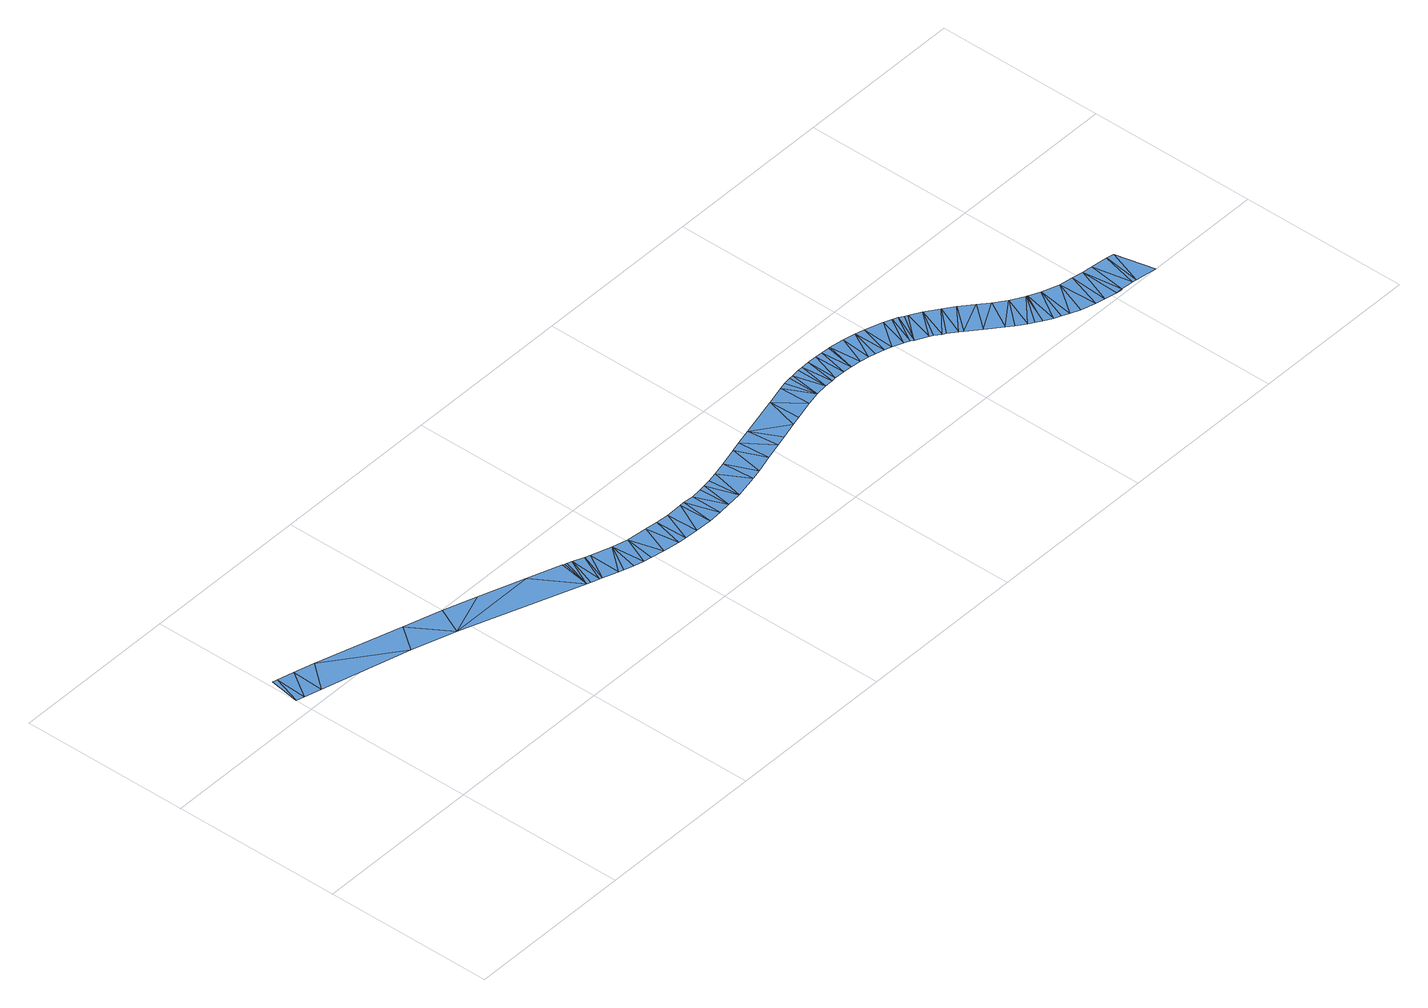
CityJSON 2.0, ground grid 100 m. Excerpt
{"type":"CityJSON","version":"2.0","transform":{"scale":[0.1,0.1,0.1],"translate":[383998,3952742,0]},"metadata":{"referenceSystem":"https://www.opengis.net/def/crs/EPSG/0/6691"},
"CityObjects":{
"waterbody1":{"type":"WaterBody","attributes":{"name":"神田川","class":"1030"},"geometry":[{"type":"MultiSurface","lod":"1","boundaries":[[[0,1,2]],[[0,2,3]],[[4,0,3]],[[4,3,5]],[[6,4,5]],[[6,5,7]],[[8,6,7]],[[8,7,9]],[[10,8,9]],[[11,10,9]],[[12,11,9]],[[12,9,13]],[[14,12,13]],[[15,13,16]],[[17,14,13]],[[18,17,13]],[[15,18,13]],[[15,16,19]],[[20,19,21]],[[20,15,19]],[[22,20,21]],[[22,21,23]],[[24,23,25]],[[24,22,23]],[[24,25,26]],[[24,26,27]],[[28,24,27]],[[28,27,29]],[[28,29,30]],[[31,28,30]],[[31,30,32]],[[33,31,32]],[[33,32,34]],[[35,33,34]],[[35,34,36]],[[37,35,36]],[[37,36,38]],[[39,37,38]],[[39,38,40]],[[41,39,40]],[[41,40,42]],[[43,41,42]],[[44,43,42]],[[44,42,45]],[[46,44,45]],[[47,46,45]],[[47,45,48]],[[49,47,48]],[[49,48,50]],[[51,49,50]],[[51,50,52]],[[53,51,52]],[[53,52,54]],[[55,53,54]],[[55,54,56]],[[55,56,57]],[[58,55,57]],[[58,57,59]],[[58,59,60]],[[61,58,60]],[[61,60,62]],[[63,61,62]],[[64,63,62]],[[65,64,62]],[[65,62,66]],[[67,65,66]],[[68,67,66]],[[68,66,69]],[[70,68,69]],[[70,69,71]],[[72,70,71]],[[72,71,73]],[[74,72,73]],[[74,73,75]],[[76,74,75]],[[77,76,75]],[[77,75,78]],[[79,77,78]],[[79,78,80]],[[81,80,82]],[[81,79,80]],[[81,82,83]],[[84,81,83]],[[84,83,85]],[[86,84,85]],[[86,85,87]],[[88,87,89]],[[88,86,87]],[[90,89,91]],[[90,88,89]],[[92,90,91]],[[93,91,94]],[[93,92,91]],[[95,94,96]],[[95,96,97]],[[95,93,94]],[[98,97,99]],[[98,99,100]],[[98,95,97]],[[101,100,102]],[[101,98,100]],[[103,102,104]],[[103,101,102]],[[105,104,106]],[[105,103,104]],[[107,106,108]],[[107,105,106]],[[107,108,109]],[[110,109,111]],[[110,111,112]],[[110,107,109]],[[113,112,114]],[[115,110,112]],[[113,115,112]],[[116,114,117]],[[116,113,114]],[[116,117,118]],[[119,116,118]],[[119,118,120]],[[119,120,121]],[[122,119,121]],[[122,121,123]],[[124,122,123]],[[124,123,125]],[[125,126,127]],[[127,124,125]],[[128,124,127]],[[128,127,129]],[[130,129,131]],[[129,130,128]],[[132,130,131]],[[132,131,133]]]}]}
},
"vertices":[
[62,1276,1],[34,1282,1],[3,1101,1],[51,1090,1],[158,1252,1],[148,1062,1],[278,1218,1],[668,920,1],[777,1066,1],[926,838,1],[999,998,1],[1192,934,1],[1459,840,1],[1625,584,1],[1653,770,1],[1707,749,1],[1646,577,1],[1667,765,1],[1677,761,1],[1694,559,1],[1771,725,1],[1710,554,1],[1800,711,1],[1797,523,1],[1921,672,1],[1825,512,1],[1883,496,1],[1941,482,1],[2014,649,1],[1987,472,1],[2065,456,1],[2133,634,1],[2165,443,1],[2209,625,1],[2212,438,1],[2284,620,1],[2291,433,1],[2381,621,1],[2392,432,1],[2411,621,1],[2472,435,1],[2473,618,1],[2546,441,1],[2537,623,1],[2575,629,1],[2636,452,1],[2620,635,1],[2678,646,1],[2777,481,1],[2765,666,1],[2840,496,1],[2873,693,1],[2947,525,1],[2934,710,1],[3052,552,1],[3032,735,1],[3118,569,1],[3219,596,1],[3272,796,1],[3278,611,1],[3393,642,1],[3385,824,1],[3473,657,1],[3428,834,1],[3475,841,1],[3499,843,1],[3548,665,1],[3548,847,1],[3578,848,1],[3598,668,1],[3626,849,1],[3626,670,1],[3685,849,1],[3687,668,1],[3726,847,1],[3741,665,1],[3775,844,1],[3785,843,1],[3801,658,1],[3871,829,1],[3856,648,1],[3943,814,1],[3894,638,1],[3946,624,1],[3996,799,1],[3988,610,1],[4103,766,1],[4049,585,1],[4149,746,1],[4083,570,1],[4180,732,1],[4101,559,1],[4206,715,1],[4225,706,1],[4171,520,1],[4291,668,1],[4189,510,1],[4227,483,1],[4371,614,1],[4243,472,1],[4292,432,1],[4433,566,1],[4313,415,1],[4509,503,1],[4388,354,1],[4569,454,1],[4475,282,1],[4638,401,1],[4511,250,1],[4564,212,1],[4719,355,1],[4595,191,1],[4629,169,1],[4726,352,1],[4681,141,1],[4723,353,1],[4794,321,1],[4720,124,1],[4761,105,1],[4894,284,1],[4818,82,1],[4904,56,1],[4974,271,1],[4960,44,1],[5042,260,1],[5035,30,1],[5069,26,1],[5074,32,1],[5103,253,1],[5148,23,1],[5202,242,1],[5172,20,1],[5246,233,1],[5300,1,1]
]}
